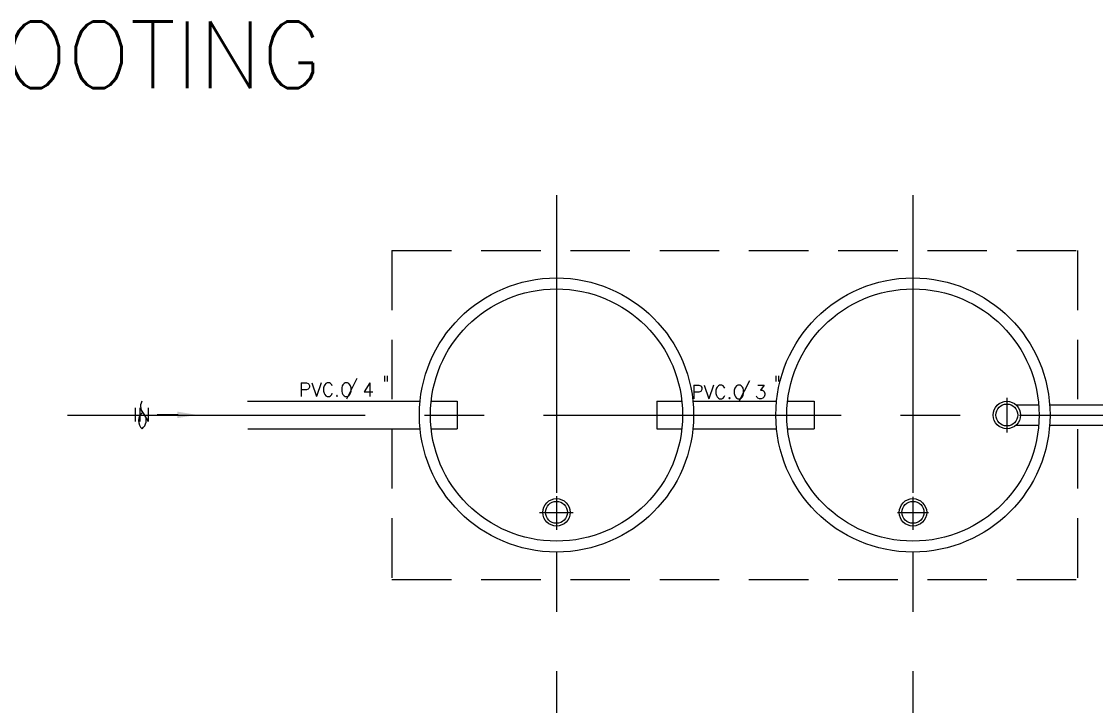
# Model space of a CAD drawing. Header units: inches. Extents: x -2548 to -2391, y 2200 to 2352.
# Drawn here: x -2467.425 to -2462.908, y 2325.327 to 2328.206 of the extents above; entities that cross this region are included whole.
import ezdxf

# ---------------------------------------------------------------- set-up
doc = ezdxf.new("R2010")
doc.units = ezdxf.units.IN
doc.header["$MEASUREMENT"] = 0
doc.linetypes.add('CENTER', pattern=[2, 1.25, -0.25, 0.25, -0.25])
doc.linetypes.add('HIDDEN', pattern=[0.375, 0.25, -0.125])
for name, color, linetype in [('1', 7, 'Continuous'), ('19', 4, 'Continuous'), ('2', 2, 'Continuous'), ('3', 3, 'Continuous'), ('4', 4, 'Continuous')]:
    doc.layers.add(name, color=color, linetype=linetype)
doc.styles.add('ROMANS', font='romans', dxfattribs={"height": 0.1})

msp = doc.modelspace()

# ---------------------------------------------------------------- linework, layer by layer
at = {"layer": '1', "color": 8}
msp.add_line((-2466.76615, 2326.55226), (-2466.85474, 2326.55226), dxfattribs=at)
at = {"layer": '1', "linetype": 'CENTER'}
for points in [[(-2465.17708, 2327.47531), (-2465.17708, 2322.48421)], [(-2463.67948, 2327.47531), (-2463.67948, 2322.48677)], [(-2467.23158, 2326.55121), (-2459.33832, 2326.55121)]]:
    msp.add_lwpolyline(points, dxfattribs=at)
at = {"layer": '1', "color": 2}
for points in [[(-2463.28495, 2326.6237), (-2463.28495, 2326.47873)], [(-2465.17731, 2326.21044), (-2465.17731, 2326.06965)], [(-2465.24791, 2326.14299), (-2465.10698, 2326.14299)]]:
    msp.add_lwpolyline(points, dxfattribs=at)
at = {"layer": '1', "color": 2, "linetype": 'CENTER'}
for points in [[(-2463.67933, 2326.20819), (-2463.67933, 2326.06965)], [(-2463.74499, 2326.14299), (-2463.6138, 2326.14299)]]:
    msp.add_lwpolyline(points, dxfattribs=at)
at = {"layer": '1', "color": 8}
msp.add_solid([(-2466.77072, 2326.5664), (-2466.77072, 2326.53902), (-2466.68857, 2326.55271)], dxfattribs=at)
at = {"layer": '2', "color": 2, "linetype": 'HIDDEN'}
msp.add_lwpolyline([(-2465.86828, 2325.86087), (-2462.98828, 2325.86087)], dxfattribs=at)
at = {"layer": '2', "color": 2}
for radius in [0.576, 0.52992]:
    msp.add_circle((-2465.17708, 2326.55207), radius, dxfattribs=at)
at = {"layer": '3', "color": 2, "linetype": 'HIDDEN'}
for points in [[(-2465.86828, 2327.24327), (-2465.86828, 2325.86087)], [(-2465.86828, 2327.24327), (-2462.98828, 2327.24327)], [(-2462.98828, 2327.24327), (-2462.98828, 2325.86087)]]:
    msp.add_lwpolyline(points, dxfattribs=at)
at = {"layer": '3', "color": 2}
for points in [[(-2466.47561, 2326.60967), (-2465.75019, 2326.60967)], [(-2465.70386, 2326.60967), (-2465.59474, 2326.60967)], [(-2465.59474, 2326.60967), (-2465.59474, 2326.49447)], [(-2464.75483, 2326.60967), (-2464.6503, 2326.60967)], [(-2464.75483, 2326.60967), (-2464.75483, 2326.49447)], [(-2464.60396, 2326.60967), (-2464.25259, 2326.60967)], [(-2464.20626, 2326.60967), (-2464.09391, 2326.60967)], [(-2464.09391, 2326.60967), (-2464.09391, 2326.49447)], [(-2463.24685, 2326.59527), (-2463.15132, 2326.59527)], [(-2463.1051, 2326.59527), (-2460.79785, 2326.59527)], [(-2466.47411, 2326.49447), (-2465.75019, 2326.49447)], [(-2465.70386, 2326.49447), (-2465.59474, 2326.49447)], [(-2464.75483, 2326.49447), (-2464.6503, 2326.49447)], [(-2464.60396, 2326.49447), (-2464.25259, 2326.49447)], [(-2464.20626, 2326.49447), (-2464.09391, 2326.49447)], [(-2463.24685, 2326.50887), (-2463.15132, 2326.50887)], [(-2463.1051, 2326.50887), (-2460.79785, 2326.50887)]]:
    msp.add_lwpolyline(points, dxfattribs=at)
for centre, radius in [((-2463.28495, 2326.55207), 0.0576), ((-2463.28495, 2326.55207), 0.04608), ((-2465.17731, 2326.14299), 0.0576), ((-2465.17731, 2326.14299), 0.04608), ((-2463.67933, 2326.14299), 0.0576), ((-2463.67933, 2326.14299), 0.04608)]:
    msp.add_circle(centre, radius, dxfattribs=at)
for centre, radius, start, end in [((-2466.87955, 2326.58889), 0.04525, 152.67057, 229.62654), ((-2466.89015, 2326.5274), 0.04328, 126.51832, 229.53395), ((-2466.94388, 2326.52919), 0.04316, 306.44001, 35.77493)]:
    msp.add_arc(centre, radius, start, end, dxfattribs=at)
at = {"layer": '4', "color": 2}
for p, q in [((-2465.90019, 2326.71675), (-2465.90019, 2326.69272)), ((-2465.88908, 2326.71675), (-2465.88908, 2326.69272)), ((-2464.25541, 2326.71675), (-2464.25541, 2326.69272)), ((-2464.24431, 2326.71675), (-2464.24431, 2326.69272))]:
    msp.add_line(p, q, dxfattribs=at)
for radius in [0.576, 0.52992]:
    msp.add_circle((-2463.67948, 2326.55207), radius, dxfattribs=at)

# ---------------------------------------------------------------- texts
at = {"layer": '19', "style": 'ROMANS'}
msp.add_text('FOOTING', height=0.28, dxfattribs=at).set_placement((-2467.71272, 2327.92561))
at = {"layer": '4', "color": 2, "style": 'ROMANS'}
for s, p in [('PVC.O 4', (-2466.25974, 2326.63012)), ('/', (-2466.06495, 2326.63747)), ('PVC.O 3', (-2464.6106, 2326.62035)), ('/', (-2464.41581, 2326.6277)), ('IN', (-2466.95761, 2326.52453))]:
    msp.add_text(s, height=0.0576, dxfattribs=at).set_placement(p)

doc.saveas('drawing.dxf')
